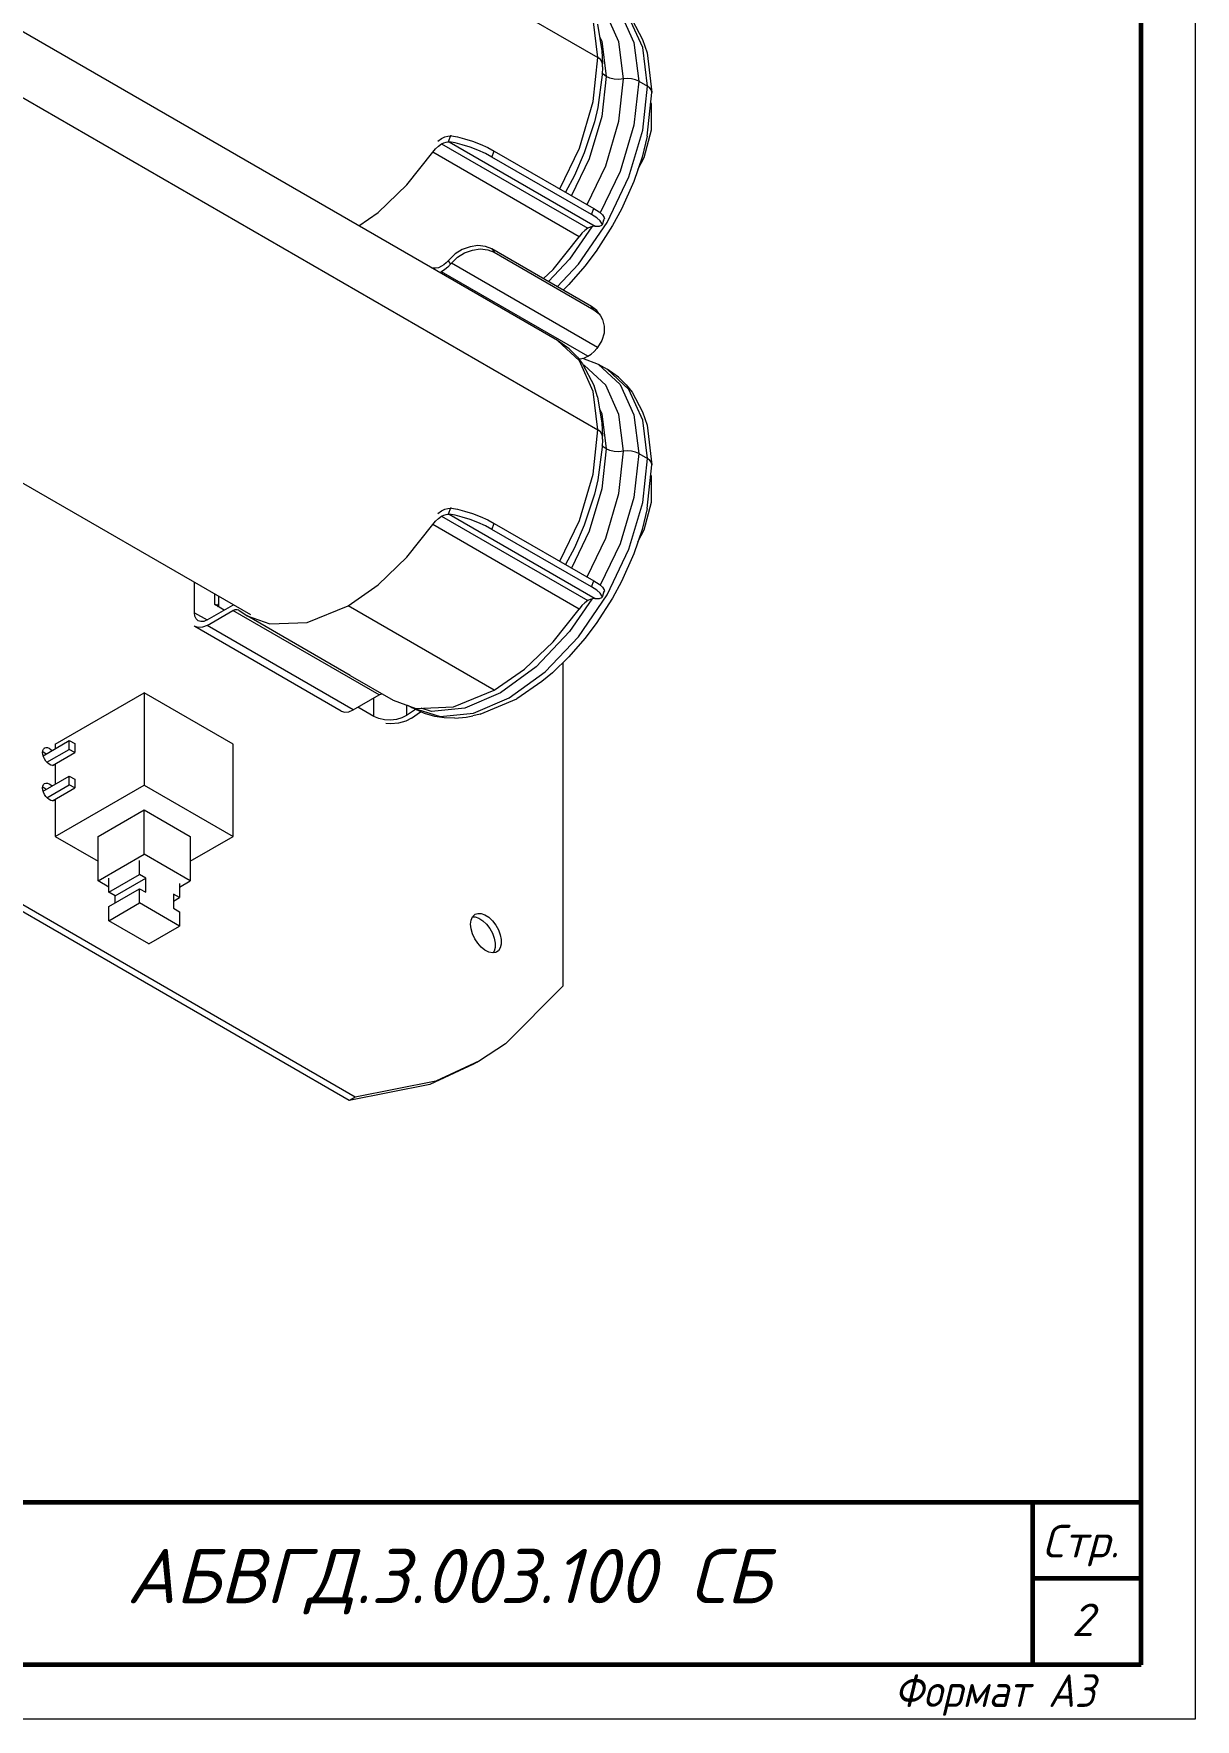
# Model space of a CAD drawing. Header units: millimetres. Extents: x -1 to 4028, y -898 to 1238.
# Drawn here: x 3226.6 to 3333.6, y 933.2 to 1088.5 of the extents above; entities that cross this region are included whole.
import ezdxf

# ---------------------------------------------------------------- set-up
doc = ezdxf.new("R2010")
doc.units = ezdxf.units.MM
for name, color, linetype, lineweight in [('Основная (0.6)', 250, 'Continuous', 60), ('Текст', 240, 'Continuous', 30), ('Тонкая (0.2)', 250, 'Continuous', 20)]:
    doc.layers.add(name, color=color, linetype=linetype, lineweight=lineweight)
doc.styles.add('3мм', font='isocpeui.ttf', dxfattribs={"height": 3})
doc.styles.add('5мм', font='isocpeui.ttf', dxfattribs={"height": 5})

msp = doc.modelspace()

# ---------------------------------------------------------------- linework, layer by layer
at = {"layer": 'Основная (0.6)'}
for q in [(3328.622, 1225.22), (2933.622, 938.22)]:
    msp.add_line((3328.622, 938.22), q, dxfattribs=at)
at = {"layer": 'Основная (0.6)', "linetype": 'Continuous'}
for p, q in [((3143.622, 953.22), (3328.622, 953.22)), ((3318.622, 953.22), (3318.622, 938.22)), ((3318.622, 946.22), (3328.622, 946.22))]:
    msp.add_line(p, q, dxfattribs=at)
at = {"layer": 'Тонкая (0.2)'}
for p, q in [((3333.622, 1230.22), (3333.622, 933.22)), ((3333.622, 933.22), (2913.622, 933.22))]:
    msp.add_line(p, q, dxfattribs=at)
at = {"layer": 'Тонкая (0.2)', "color": 18, "true_color": 0x000000}
for p, q in [((3193.224, 1135.55), (3278.605, 1086.255)), ((3274.877, 1060.202), (3189.496, 1109.497)), ((3193.224, 1101.257), (3278.605, 1051.962)), ((3278.605, 1086.255), (3278.172, 1089.809)), ((3280.538, 1087.696), (3279.32, 1090.39)), ((3280.652, 1090.453), (3281.924, 1087.642)), ((3282.735, 1087.174), (3281.463, 1089.985)), ((3278.568, 1089.323), (3278.972, 1086.88)), ((3281.751, 1089.723), (3282.717, 1087.931)), ((3278.753, 1088.203), (3278.955, 1087.756)), ((3278.955, 1087.756), (3279.35, 1084.519)), ((3278.972, 1086.88), (3279.015, 1085.684)), ((3280.954, 1084.29), (3280.538, 1087.696)), ((3281.924, 1087.642), (3282.358, 1084.089)), ((3282.717, 1087.931), (3283.131, 1086.688)), ((3283.168, 1083.621), (3282.735, 1087.174)), ((3283.131, 1086.688), (3283.578, 1083.049)), ((3278.172, 1082.201), (3278.605, 1086.255)), ((3278.834, 1086.081), (3278.605, 1086.255)), ((3278.974, 1085.878), (3278.834, 1086.081)), ((3279.015, 1085.684), (3278.974, 1085.878)), ((3279.013, 1085.41), (3278.986, 1084.662)), ((3279.013, 1085.41), (3279.015, 1085.684)), ((3278.986, 1084.662), (3278.587, 1081.664)), ((3279.35, 1084.519), (3278.955, 1080.825)), ((3279.088, 1084.718), (3278.993, 1084.856)), ((3279.35, 1084.519), (3279.088, 1084.718)), ((3279.695, 1084.368), (3279.35, 1084.519)), ((3280.097, 1084.275), (3279.695, 1084.368)), ((3280.527, 1084.249), (3280.097, 1084.275)), ((3280.954, 1084.29), (3280.527, 1084.249)), ((3280.538, 1080.403), (3280.954, 1084.29)), ((3281.328, 1084.325), (3280.954, 1084.29)), ((3281.704, 1084.302), (3281.328, 1084.325)), ((3282.056, 1084.221), (3281.704, 1084.302)), ((3282.358, 1084.089), (3281.924, 1080.035)), ((3282.358, 1084.089), (3282.056, 1084.221)), ((3282.358, 1084.089), (3283.168, 1083.621)), ((3282.735, 1079.566), (3283.168, 1083.621)), ((3283.391, 1083.453), (3283.168, 1083.621)), ((3276.9, 1077.922), (3278.172, 1082.201)), ((3283.15, 1079.03), (3283.578, 1083.049)), ((3283.531, 1083.258), (3283.391, 1083.453)), ((3283.525, 1081.995), (3283.481, 1082.132)), ((3283.578, 1083.049), (3283.531, 1083.258)), ((3278.955, 1080.825), (3277.796, 1076.927)), ((3278.587, 1081.664), (3278.281, 1080.356)), ((3283.525, 1079.595), (3283.525, 1081.995)), ((3264.211, 1078.813), (3264.496, 1078.951)), ((3264.496, 1078.951), (3264.774, 1079.033)), ((3264.774, 1079.033), (3265.038, 1079.057)), ((3265.038, 1079.057), (3264.822, 1078.501)), ((3265.11, 1079.052), (3265.038, 1079.057)), ((3265.11, 1079.052), (3265.67, 1078.958)), ((3265.67, 1078.958), (3266.329, 1078.79)), ((3278.281, 1080.356), (3277.348, 1077.492)), ((3279.32, 1076.302), (3280.538, 1080.403)), ((3281.924, 1080.035), (3280.652, 1075.756)), ((3281.463, 1075.288), (3282.735, 1079.566)), ((3283.15, 1079.03), (3282.671, 1077.099)), ((3282.855, 1077.055), (3283.525, 1079.595)), ((3261, 1074.531), (3263.401, 1077.54)), ((3263.401, 1077.54), (3263.65, 1077.852)), ((3276.871, 1069.762), (3263.401, 1077.54)), ((3263.65, 1077.852), (3263.924, 1078.114)), ((3263.844, 1078.556), (3264.211, 1078.813)), ((3263.924, 1078.114), (3264.211, 1078.315)), ((3264.211, 1078.315), (3264.421, 1078.417)), ((3264.211, 1078.315), (3277.681, 1070.538)), ((3264.421, 1078.417), (3264.626, 1078.48)), ((3264.626, 1078.48), (3264.822, 1078.501)), ((3264.822, 1078.501), (3264.895, 1078.497)), ((3265.455, 1078.403), (3264.895, 1078.497)), ((3264.895, 1078.497), (3278.362, 1070.722)), ((3266.113, 1078.234), (3265.455, 1078.403)), ((3266.828, 1078.003), (3266.113, 1078.234)), ((3266.329, 1078.79), (3267.043, 1078.558)), ((3267.552, 1077.723), (3266.828, 1078.003)), ((3267.043, 1078.558), (3267.768, 1078.278)), ((3268.239, 1077.413), (3267.552, 1077.723)), ((3267.768, 1078.278), (3268.455, 1077.968)), ((3268.845, 1077.093), (3268.239, 1077.413)), ((3268.455, 1077.968), (3269.06, 1077.648)), ((3268.845, 1077.093), (3269.06, 1077.648)), ((3269.06, 1077.648), (3278.22, 1072.36)), ((3275.095, 1074.164), (3276.9, 1077.922)), ((3277.348, 1077.492), (3276.446, 1075.414)), ((3278.005, 1071.805), (3268.845, 1077.093)), ((3277.796, 1076.927), (3276.171, 1073.543)), ((3277.599, 1072.719), (3279.32, 1076.302)), ((3282.671, 1077.099), (3281.911, 1074.858)), ((3282.279, 1075.942), (3282.855, 1077.055)), ((3258.357, 1072.002), (3261, 1074.531)), ((3276.446, 1075.414), (3275.624, 1073.859)), ((3280.652, 1075.756), (3278.825, 1071.95)), ((3279.44, 1071.076), (3281.463, 1075.288)), ((3281.911, 1074.858), (3280.776, 1072.305)), ((3256.587, 1070.762), (3258.357, 1072.002)), ((3278.005, 1071.805), (3278.22, 1072.36)), ((3278.489, 1071.495), (3278.005, 1071.805)), ((3278.22, 1072.36), (3278.704, 1072.051)), ((3278.82, 1071.217), (3278.489, 1071.495)), ((3278.704, 1072.051), (3279.036, 1071.773)), ((3278.978, 1070.988), (3278.82, 1071.217)), ((3279.125, 1071.243), (3278.98, 1070.869)), ((3279.036, 1071.773), (3279.193, 1071.544)), ((3279.125, 1071.243), (3279.195, 1071.424)), ((3279.193, 1071.544), (3279.195, 1071.424)), ((3280.776, 1072.305), (3279.953, 1070.78)), ((3274.47, 1066.754), (3276.871, 1069.762)), ((3278.044, 1070.687), (3275.994, 1067.687)), ((3276.804, 1067.219), (3279.44, 1071.076)), ((3277.12, 1070.075), (3276.871, 1069.762)), ((3277.394, 1070.337), (3277.12, 1070.075)), ((3277.681, 1070.538), (3277.394, 1070.337)), ((3277.892, 1070.64), (3277.681, 1070.538)), ((3278.097, 1070.703), (3277.892, 1070.64)), ((3278.292, 1070.724), (3278.097, 1070.703)), ((3278.362, 1070.722), (3278.292, 1070.724)), ((3278.362, 1070.722), (3278.741, 1070.732)), ((3279.953, 1070.78), (3278.443, 1068.425)), ((3278.741, 1070.732), (3278.951, 1070.823)), ((3278.951, 1070.823), (3278.98, 1070.869)), ((3278.98, 1070.869), (3278.978, 1070.988)), ((3265.455, 1068.172), (3264.895, 1067.641)), ((3266.113, 1068.582), (3265.455, 1068.172)), ((3265.67, 1067.865), (3266.329, 1068.276)), ((3266.828, 1068.845), (3266.113, 1068.582)), ((3266.329, 1068.276), (3267.043, 1068.538)), ((3267.552, 1068.943), (3266.828, 1068.845)), ((3267.043, 1068.538), (3267.768, 1068.637)), ((3268.239, 1068.87), (3267.552, 1068.943)), ((3267.768, 1068.637), (3268.455, 1068.564)), ((3268.845, 1068.631), (3268.239, 1068.87)), ((3268.455, 1068.564), (3269.06, 1068.325)), ((3278.005, 1063.343), (3268.845, 1068.631)), ((3268.845, 1068.631), (3269.06, 1068.325)), ((3269.06, 1068.325), (3278.22, 1063.036)), ((3278.443, 1068.425), (3277.401, 1067.046)), ((3263.401, 1066.876), (3263.301, 1066.886)), ((3263.65, 1066.852), (3263.401, 1066.876)), ((3263.924, 1066.906), (3263.65, 1066.852)), ((3264.211, 1067.036), (3263.924, 1066.906)), ((3264.211, 1066.538), (3264.039, 1066.46)), ((3264.421, 1067.176), (3264.211, 1067.036)), ((3264.496, 1066.729), (3264.211, 1066.538)), ((3277.681, 1058.761), (3264.211, 1066.538)), ((3264.626, 1067.351), (3264.421, 1067.176)), ((3264.774, 1066.968), (3264.496, 1066.729)), ((3264.822, 1067.555), (3264.626, 1067.351)), ((3265.038, 1067.248), (3264.774, 1066.968)), ((3264.895, 1067.641), (3264.822, 1067.555)), ((3264.822, 1067.555), (3265.038, 1067.248)), ((3265.038, 1067.248), (3265.11, 1067.334)), ((3265.11, 1067.334), (3265.67, 1067.865)), ((3278.578, 1059.559), (3265.11, 1067.334)), ((3273.577, 1065.899), (3274.47, 1066.754)), ((3275.994, 1067.687), (3274.045, 1065.629)), ((3274.855, 1065.161), (3276.804, 1067.219)), ((3277.401, 1067.046), (3275.934, 1065.365)), ((3275.934, 1065.365), (3275.399, 1064.847)), ((3278.489, 1062.953), (3278.005, 1063.343)), ((3278.22, 1063.036), (3278.005, 1063.343)), ((3278.22, 1063.036), (3278.704, 1062.646)), ((3278.632, 1062.773), (3278.489, 1062.953)), ((3278.713, 1062.659), (3278.632, 1062.773)), ((3278.704, 1062.646), (3278.847, 1062.467)), ((3278.713, 1062.659), (3278.847, 1062.467)), ((3278.847, 1062.467), (3279.036, 1062.131)), ((3279.036, 1062.131), (3279.193, 1061.524)), ((3201.298, 1061.114), (3246.591, 1034.964)), ((3279.166, 1060.864), (3278.956, 1060.194)), ((3279.193, 1061.524), (3279.166, 1060.864)), ((3276.9, 1058.326), (3274.877, 1060.202)), ((3275.961, 1059.43), (3274.877, 1060.202)), ((3276.714, 1058.674), (3275.961, 1059.43)), ((3277.304, 1058.59), (3277.681, 1058.761)), ((3277.681, 1058.761), (3277.966, 1058.952)), ((3277.966, 1058.952), (3278.244, 1059.191)), ((3278.244, 1059.191), (3278.508, 1059.471)), ((3278.578, 1059.559), (3278.508, 1059.471)), ((3278.956, 1060.194), (3278.578, 1059.559)), ((3276.714, 1058.674), (3277.188, 1058.065)), ((3276.826, 1058.53), (3276.943, 1058.518)), ((3278.172, 1055.516), (3276.9, 1058.326)), ((3276.943, 1058.518), (3277.304, 1058.59)), ((3277.188, 1058.065), (3278.247, 1056.035)), ((3277.189, 1058.567), (3278.63, 1058.036)), ((3277.381, 1057.895), (3277.257, 1057.933)), ((3279.32, 1056.097), (3277.381, 1057.895)), ((3278.63, 1058.036), (3280.652, 1056.16)), ((3278.63, 1058.036), (3279.44, 1057.568)), ((3281.463, 1055.692), (3279.44, 1057.568)), ((3280.504, 1056.813), (3279.44, 1057.568)), ((3278.568, 1055.03), (3278.247, 1056.035)), ((3280.538, 1053.403), (3279.32, 1056.097)), ((3281.218, 1056.107), (3280.504, 1056.813)), ((3280.652, 1056.16), (3281.924, 1053.349)), ((3281.218, 1056.107), (3281.751, 1055.43)), ((3282.735, 1052.881), (3281.463, 1055.692)), ((3278.605, 1051.962), (3278.172, 1055.516)), ((3278.568, 1055.03), (3278.972, 1052.587)), ((3281.751, 1055.43), (3282.717, 1053.638)), ((3278.753, 1053.91), (3278.955, 1053.464)), ((3278.955, 1053.464), (3279.35, 1050.226)), ((3278.972, 1052.587), (3279.015, 1051.391)), ((3280.954, 1049.997), (3280.538, 1053.403)), ((3281.924, 1053.349), (3282.358, 1049.796)), ((3282.717, 1053.638), (3283.131, 1052.396)), ((3283.168, 1049.328), (3282.735, 1052.881)), ((3278.172, 1047.908), (3278.605, 1051.962)), ((3278.834, 1051.788), (3278.605, 1051.962)), ((3278.974, 1051.585), (3278.834, 1051.788)), ((3279.015, 1051.391), (3278.974, 1051.585)), ((3279.013, 1051.117), (3278.986, 1050.369)), ((3279.013, 1051.117), (3279.015, 1051.391)), ((3283.131, 1052.396), (3283.578, 1048.756)), ((3278.986, 1050.369), (3278.587, 1047.371)), ((3279.35, 1050.226), (3278.955, 1046.532)), ((3279.088, 1050.425), (3278.993, 1050.564)), ((3279.35, 1050.226), (3279.088, 1050.425)), ((3279.695, 1050.075), (3279.35, 1050.226)), ((3280.097, 1049.983), (3279.695, 1050.075)), ((3280.527, 1049.956), (3280.097, 1049.983)), ((3280.954, 1049.997), (3280.527, 1049.956)), ((3280.538, 1046.111), (3280.954, 1049.997)), ((3281.328, 1050.032), (3280.954, 1049.997)), ((3281.704, 1050.009), (3281.328, 1050.032)), ((3282.056, 1049.928), (3281.704, 1050.009)), ((3282.358, 1049.796), (3281.924, 1045.742)), ((3282.358, 1049.796), (3282.056, 1049.928)), ((3282.358, 1049.796), (3283.168, 1049.328)), ((3276.9, 1043.629), (3278.172, 1047.908)), ((3282.735, 1045.274), (3283.168, 1049.328)), ((3283.15, 1044.737), (3283.578, 1048.756)), ((3283.391, 1049.16), (3283.168, 1049.328)), ((3283.531, 1048.966), (3283.391, 1049.16)), ((3283.578, 1048.756), (3283.531, 1048.966)), ((3278.955, 1046.532), (3277.796, 1042.634)), ((3278.587, 1047.371), (3278.281, 1046.063)), ((3283.525, 1047.702), (3283.481, 1047.84)), ((3283.525, 1045.302), (3283.525, 1047.702)), ((3264.774, 1044.74), (3265.038, 1044.764)), ((3265.038, 1044.764), (3264.822, 1044.208)), ((3265.11, 1044.759), (3265.038, 1044.764)), ((3265.11, 1044.759), (3265.67, 1044.665)), ((3278.281, 1046.063), (3277.348, 1043.2)), ((3279.32, 1042.009), (3280.538, 1046.111)), ((3281.924, 1045.742), (3280.652, 1041.463)), ((3281.463, 1040.995), (3282.735, 1045.274)), ((3282.855, 1042.763), (3283.525, 1045.302)), ((3261, 1040.238), (3263.401, 1043.247)), ((3263.401, 1043.247), (3263.65, 1043.559)), ((3276.871, 1035.47), (3263.401, 1043.247)), ((3263.65, 1043.559), (3263.924, 1043.821)), ((3263.844, 1044.263), (3264.211, 1044.52)), ((3263.924, 1043.821), (3264.211, 1044.022)), ((3264.211, 1044.52), (3264.496, 1044.658)), ((3264.211, 1044.022), (3264.421, 1044.125)), ((3264.211, 1044.022), (3277.681, 1036.245)), ((3264.421, 1044.125), (3264.626, 1044.187)), ((3264.496, 1044.658), (3264.774, 1044.74)), ((3264.626, 1044.187), (3264.822, 1044.208)), ((3264.822, 1044.208), (3264.895, 1044.204)), ((3265.455, 1044.11), (3264.895, 1044.204)), ((3264.895, 1044.204), (3278.362, 1036.429)), ((3266.113, 1043.942), (3265.455, 1044.11)), ((3265.67, 1044.665), (3266.329, 1044.497)), ((3266.828, 1043.71), (3266.113, 1043.942)), ((3266.329, 1044.497), (3267.043, 1044.265)), ((3267.552, 1043.43), (3266.828, 1043.71)), ((3267.043, 1044.265), (3267.768, 1043.985)), ((3268.239, 1043.12), (3267.552, 1043.43)), ((3267.768, 1043.985), (3268.455, 1043.676)), ((3268.455, 1043.676), (3269.06, 1043.356)), ((3268.845, 1042.8), (3269.06, 1043.356)), ((3269.06, 1043.356), (3278.22, 1038.067)), ((3275.095, 1039.871), (3276.9, 1043.629)), ((3283.15, 1044.737), (3282.671, 1042.806)), ((3268.845, 1042.8), (3268.239, 1043.12)), ((3278.005, 1037.512), (3268.845, 1042.8)), ((3277.796, 1042.634), (3276.171, 1039.25)), ((3277.348, 1043.2), (3276.446, 1041.121)), ((3277.599, 1038.426), (3279.32, 1042.009)), ((3282.671, 1042.806), (3281.911, 1040.565)), ((3282.279, 1041.649), (3282.855, 1042.763)), ((3258.357, 1037.709), (3261, 1040.238)), ((3276.446, 1041.121), (3275.624, 1039.566)), ((3280.652, 1041.463), (3278.825, 1037.657)), ((3279.44, 1036.783), (3281.463, 1040.995)), ((3281.911, 1040.565), (3280.776, 1038.012)), ((3241.449, 1035.129), (3241.449, 1037.933)), ((3255.591, 1035.773), (3258.357, 1037.709)), ((3278.005, 1037.512), (3278.22, 1038.067)), ((3278.489, 1037.203), (3278.005, 1037.512)), ((3278.22, 1038.067), (3278.704, 1037.758)), ((3278.82, 1036.924), (3278.489, 1037.203)), ((3278.704, 1037.758), (3279.036, 1037.48)), ((3279.036, 1037.48), (3279.193, 1037.251)), ((3279.125, 1036.95), (3279.195, 1037.131)), ((3279.193, 1037.251), (3279.195, 1037.131)), ((3280.776, 1038.012), (3279.953, 1036.487)), ((3242.599, 1034.465), (3244.981, 1035.841)), ((3243.308, 1035.881), (3243.308, 1035.891)), ((3243.308, 1035.891), (3243.317, 1035.886)), ((3244.179, 1035.378), (3243.308, 1035.881)), ((3243.317, 1035.886), (3243.317, 1036.854)), ((3243.317, 1035.886), (3243.376, 1035.841)), ((3243.653, 1035.682), (3243.507, 1035.906)), ((3243.674, 1035.669), (3243.674, 1036.648)), ((3244.981, 1035.841), (3245.035, 1035.863)), ((3251.827, 1034.234), (3255.591, 1035.773)), ((3269.062, 1027.996), (3255.591, 1035.773)), ((3274.47, 1032.461), (3276.871, 1035.47)), ((3278.044, 1036.394), (3275.994, 1033.394)), ((3276.804, 1032.926), (3279.44, 1036.783)), ((3277.12, 1035.782), (3276.871, 1035.47)), ((3277.394, 1036.044), (3277.12, 1035.782)), ((3277.681, 1036.245), (3277.394, 1036.044)), ((3277.892, 1036.347), (3277.681, 1036.245)), ((3278.097, 1036.41), (3277.892, 1036.347)), ((3278.292, 1036.431), (3278.097, 1036.41)), ((3278.362, 1036.429), (3278.292, 1036.431)), ((3278.362, 1036.429), (3278.741, 1036.439)), ((3279.953, 1036.487), (3278.443, 1034.133)), ((3278.741, 1036.439), (3278.951, 1036.53)), ((3278.978, 1036.695), (3278.82, 1036.924)), ((3278.951, 1036.53), (3278.98, 1036.576)), ((3278.98, 1036.576), (3278.978, 1036.695)), ((3279.125, 1036.95), (3278.98, 1036.576)), ((3241.481, 1033.857), (3241.42, 1033.913)), ((3241.488, 1034.808), (3241.449, 1035.129)), ((3241.449, 1035.129), (3242.599, 1034.465)), ((3241.603, 1034.554), (3241.488, 1034.808)), ((3241.786, 1034.385), (3241.603, 1034.554)), ((3242.024, 1034.311), (3241.786, 1034.385)), ((3242.301, 1034.339), (3242.024, 1034.311)), ((3242.599, 1033.968), (3242.19, 1033.794)), ((3242.599, 1034.465), (3242.301, 1034.339)), ((3242.599, 1033.968), (3244.981, 1035.343)), ((3256.069, 1026.19), (3242.599, 1033.968)), ((3244.981, 1035.343), (3245.186, 1035.427)), ((3258.451, 1027.566), (3244.981, 1035.343)), ((3245.186, 1035.427), (3245.375, 1035.435)), ((3245.375, 1035.435), (3245.489, 1035.393)), ((3245.489, 1035.393), (3245.53, 1035.365)), ((3245.53, 1035.365), (3246.29, 1034.849)), ((3246.29, 1034.849), (3248.377, 1034.095)), ((3255.798, 1029.36), (3246.29, 1034.849)), ((3248.377, 1034.095), (3251.827, 1034.234)), ((3278.443, 1034.133), (3277.401, 1032.753)), ((3241.808, 1033.756), (3241.481, 1033.857)), ((3254.951, 1026.08), (3241.481, 1033.857)), ((3242.19, 1033.794), (3241.808, 1033.756)), ((3271.828, 1029.932), (3274.47, 1032.461)), ((3275.994, 1033.394), (3272.924, 1030.153)), ((3273.735, 1029.685), (3276.804, 1032.926)), ((3277.401, 1032.753), (3275.934, 1031.072)), ((3275.934, 1031.072), (3274.407, 1029.594)), ((3255.798, 1029.36), (3259.76, 1027.072)), ((3269.062, 1027.996), (3271.828, 1029.932)), ((3272.924, 1030.153), (3269.63, 1027.751)), ((3270.44, 1027.282), (3273.735, 1029.685)), ((3274.407, 1029.594), (3273.441, 1028.784)), ((3275.359, 1030.515), (3275.357, 1000.742)), ((3228.615, 1023.016), (3236.818, 1027.752)), ((3236.818, 1027.752), (3236.818, 1019.26)), ((3245.02, 1023.016), (3236.818, 1027.752)), ((3265.297, 1026.457), (3269.062, 1027.996)), ((3269.63, 1027.751), (3266.335, 1026.349)), ((3273.441, 1028.784), (3271.14, 1027.213)), ((3255.66, 1026.016), (3256.069, 1026.19)), ((3256.069, 1026.19), (3258.451, 1027.566)), ((3257.978, 1025.586), (3256.5, 1026.439)), ((3257.978, 1025.586), (3257.978, 1027.293)), ((3258.451, 1027.566), (3258.657, 1027.65)), ((3258.657, 1027.65), (3258.753, 1027.654)), ((3259.76, 1027.072), (3261.847, 1026.317)), ((3260.972, 1026.634), (3260.972, 1025.661)), ((3261.796, 1026.228), (3260.972, 1025.661)), ((3261.44, 1026.391), (3261.1, 1026.588)), ((3261.44, 1026.391), (3264.077, 1025.577)), ((3262.626, 1025.847), (3261.44, 1026.391)), ((3261.847, 1026.317), (3265.297, 1026.457)), ((3263.266, 1026.045), (3262.322, 1026.337)), ((3266.335, 1026.349), (3263.266, 1026.045)), ((3267.146, 1025.881), (3270.44, 1027.282)), ((3267.765, 1025.781), (3271.14, 1027.213)), ((3254.951, 1026.08), (3255.279, 1025.979)), ((3255.279, 1025.979), (3255.66, 1026.016)), ((3258.425, 1025.391), (3257.978, 1025.586)), ((3258.947, 1025.274), (3258.425, 1025.391)), ((3259.504, 1025.243), (3258.947, 1025.274)), ((3259.53, 1024.892), (3259.08, 1024.916)), ((3260.054, 1025.302), (3259.504, 1025.243)), ((3260.246, 1024.968), (3259.53, 1024.892)), ((3260.556, 1025.445), (3260.054, 1025.302)), ((3260.899, 1025.153), (3260.246, 1024.968)), ((3260.972, 1025.661), (3260.556, 1025.445)), ((3261.439, 1025.435), (3260.899, 1025.153)), ((3261.439, 1025.435), (3262.273, 1026.009)), ((3263.595, 1025.582), (3262.626, 1025.847)), ((3264.447, 1025.458), (3263.595, 1025.582)), ((3264.077, 1025.577), (3267.146, 1025.881)), ((3265.432, 1025.429), (3264.447, 1025.458)), ((3265.432, 1025.429), (3266.482, 1025.518)), ((3266.482, 1025.518), (3267.095, 1025.623)), ((3267.765, 1025.781), (3267.095, 1025.623)), ((3227.505, 1021.967), (3229.916, 1023.359)), ((3229.916, 1023.359), (3230.411, 1023.073)), ((3229.916, 1022.543), (3229.916, 1023.359)), ((3230.411, 1023.073), (3230.411, 1022.257)), ((3227.455, 1022.265), (3227.475, 1022.436)), ((3227.475, 1022.071), (3227.455, 1022.265)), ((3227.465, 1022.347), (3227.498, 1022.335)), ((3227.475, 1022.436), (3227.534, 1022.573)), ((3227.534, 1021.865), (3227.475, 1022.071)), ((3227.498, 1022.335), (3227.658, 1022.231)), ((3227.534, 1022.573), (3227.628, 1022.668)), ((3227.628, 1021.662), (3227.534, 1021.865)), ((3227.628, 1022.668), (3227.642, 1022.677)), ((3227.75, 1021.474), (3227.628, 1021.662)), ((3227.642, 1022.677), (3227.75, 1022.715)), ((3227.658, 1022.231), (3227.772, 1022.122)), ((3227.75, 1022.715), (3227.895, 1022.71)), ((3227.895, 1021.312), (3227.75, 1021.474)), ((3227.857, 1021.354), (3229.916, 1022.543)), ((3227.895, 1022.71), (3228.051, 1022.654)), ((3228.051, 1022.654), (3228.211, 1022.55)), ((3228.211, 1022.55), (3228.326, 1022.441)), ((3228.367, 1021.077), (3230.411, 1022.257)), ((3228.615, 1023.016), (3228.615, 1022.608)), ((3230.411, 1022.257), (3229.916, 1022.543)), ((3245.02, 1014.525), (3245.02, 1023.016)), ((3227.505, 1018.701), (3229.916, 1020.093)), ((3228.051, 1021.187), (3227.895, 1021.312)), ((3228.211, 1021.107), (3228.051, 1021.187)), ((3228.362, 1021.076), (3228.211, 1021.107)), ((3228.497, 1021.097), (3228.362, 1021.076)), ((3228.542, 1021.118), (3228.497, 1021.097)), ((3228.606, 1021.168), (3228.542, 1021.118)), ((3228.615, 1021.182), (3228.606, 1021.168)), ((3228.615, 1021.22), (3228.615, 1019.342)), ((3229.916, 1020.093), (3230.411, 1019.807)), ((3229.916, 1019.277), (3229.916, 1020.093)), ((3227.455, 1018.999), (3227.475, 1019.17)), ((3227.475, 1018.805), (3227.455, 1018.999)), ((3227.465, 1019.081), (3227.498, 1019.069)), ((3227.475, 1019.17), (3227.534, 1019.307)), ((3227.534, 1018.599), (3227.475, 1018.805)), ((3227.498, 1019.069), (3227.658, 1018.965)), ((3227.534, 1019.307), (3227.628, 1019.402)), ((3227.628, 1018.396), (3227.534, 1018.599)), ((3227.628, 1019.402), (3227.642, 1019.411)), ((3227.75, 1018.208), (3227.628, 1018.396)), ((3227.642, 1019.411), (3227.75, 1019.449)), ((3227.658, 1018.965), (3227.772, 1018.856)), ((3227.75, 1019.449), (3227.895, 1019.444)), ((3227.857, 1018.088), (3229.916, 1019.277)), ((3227.895, 1019.444), (3228.051, 1019.388)), ((3228.051, 1019.388), (3228.211, 1019.284)), ((3228.211, 1019.284), (3228.326, 1019.175)), ((3228.367, 1017.811), (3230.411, 1018.991)), ((3228.615, 1014.525), (3236.818, 1019.26)), ((3230.411, 1018.991), (3229.916, 1019.277)), ((3230.411, 1019.807), (3230.411, 1018.991)), ((3236.818, 1019.26), (3245.02, 1014.525)), ((3227.895, 1018.046), (3227.75, 1018.208)), ((3228.051, 1017.921), (3227.895, 1018.046)), ((3228.211, 1017.841), (3228.051, 1017.921)), ((3228.362, 1017.81), (3228.211, 1017.841)), ((3228.497, 1017.831), (3228.362, 1017.81)), ((3228.542, 1017.852), (3228.497, 1017.831)), ((3228.606, 1017.902), (3228.542, 1017.852)), ((3228.615, 1017.916), (3228.606, 1017.902)), ((3228.615, 1017.954), (3228.615, 1014.525)), ((3232.575, 1014.525), (3236.818, 1016.974)), ((3236.818, 1016.974), (3241.06, 1014.525)), ((3236.818, 1012.892), (3236.818, 1016.974)), ((3228.615, 1014.525), (3232.575, 1012.239)), ((3232.575, 1010.442), (3232.575, 1014.525)), ((3241.06, 1014.525), (3241.06, 1010.442)), ((3241.06, 1012.239), (3245.02, 1014.525)), ((3232.575, 1010.442), (3236.818, 1012.892)), ((3236.393, 1011.014), (3236.393, 1012.32)), ((3241.06, 1010.442), (3236.818, 1012.892)), ((3255.707, 990.21), (3219.77, 1010.958)), ((3256.26, 990.529), (3220.349, 1011.263)), ((3233.565, 1009.381), (3236.393, 1011.014)), ((3233.565, 1009.381), (3233.565, 1010.687)), ((3234.131, 1009.054), (3236.959, 1010.687)), ((3236.959, 1010.687), (3236.393, 1011.014)), ((3236.959, 1009.381), (3236.959, 1010.687)), ((3233.565, 1009.871), (3232.575, 1010.442)), ((3233.565, 1008.074), (3236.393, 1009.707)), ((3234.131, 1009.054), (3233.565, 1009.381)), ((3234.131, 1008.401), (3234.131, 1009.054)), ((3236.393, 1009.707), (3236.959, 1009.381)), ((3236.393, 1008.401), (3236.393, 1009.707)), ((3239.505, 1009.217), (3239.505, 1007.911)), ((3240.07, 1008.891), (3239.505, 1009.217)), ((3240.07, 1009.871), (3241.06, 1010.442)), ((3240.07, 1010.197), (3240.07, 1008.891)), ((3233.565, 1006.768), (3236.393, 1008.401)), ((3233.565, 1006.768), (3233.565, 1008.074)), ((3240.07, 1006.278), (3236.393, 1008.401)), ((3239.505, 1008.564), (3240.07, 1008.891)), ((3239.505, 1007.911), (3240.07, 1007.584)), ((3240.07, 1007.584), (3240.07, 1006.278)), ((3237.242, 1004.645), (3233.565, 1006.768)), ((3237.242, 1004.645), (3240.07, 1006.278)), ((3266.876, 1006.445), (3266.921, 1006.826)), ((3266.921, 1006.013), (3266.876, 1006.445)), ((3266.921, 1006.826), (3267.051, 1007.131)), ((3267.051, 1005.558), (3266.921, 1006.013)), ((3267.048, 1007.123), (3267.3, 1007.115)), ((3267.051, 1007.131), (3267.26, 1007.342)), ((3267.26, 1007.342), (3267.291, 1007.361)), ((3267.291, 1007.361), (3267.533, 1007.445)), ((3267.3, 1007.115), (3267.648, 1006.99)), ((3267.533, 1007.445), (3267.853, 1007.434)), ((3267.648, 1006.99), (3268.002, 1006.76)), ((3267.853, 1007.434), (3268.202, 1007.31)), ((3268.002, 1006.76), (3268.339, 1006.439)), ((3268.202, 1007.31), (3268.555, 1007.08)), ((3268.339, 1006.439), (3268.639, 1006.047)), ((3268.555, 1007.08), (3268.893, 1006.759)), ((3268.639, 1006.047), (3268.881, 1005.609)), ((3268.893, 1006.759), (3269.192, 1006.367)), ((3269.192, 1006.367), (3269.435, 1005.928)), ((3267.26, 1005.106), (3267.051, 1005.558)), ((3267.533, 1004.687), (3267.26, 1005.106)), ((3267.853, 1004.328), (3267.533, 1004.687)), ((3268.881, 1005.609), (3269.052, 1005.151)), ((3269.052, 1005.151), (3269.14, 1004.704)), ((3269.14, 1004.704), (3269.14, 1004.295)), ((3269.435, 1005.928), (3269.605, 1005.471)), ((3269.605, 1005.471), (3269.694, 1005.023)), ((3269.694, 1004.614), (3269.605, 1004.268)), ((3269.694, 1005.023), (3269.694, 1004.614)), ((3268.202, 1004.05), (3267.853, 1004.328)), ((3268.555, 1003.872), (3268.202, 1004.05)), ((3268.893, 1003.803), (3268.555, 1003.872)), ((3269.192, 1003.85), (3268.893, 1003.803)), ((3269.052, 1003.949), (3268.964, 1003.815)), ((3269.14, 1004.295), (3269.052, 1003.949)), ((3269.291, 1003.897), (3269.192, 1003.85)), ((3269.435, 1004.008), (3269.291, 1003.897)), ((3269.605, 1004.268), (3269.435, 1004.008)), ((3275.357, 1000.742), (3270.102, 995.44)), ((3270.102, 995.44), (3267.706, 993.86)), ((3267.152, 993.541), (3263.118, 991.682)), ((3267.706, 993.86), (3263.671, 992.001)), ((3267.488, 993.735), (3267.152, 993.541)), ((3267.488, 993.735), (3267.706, 993.86)), ((3263.671, 992.001), (3256.26, 990.529)), ((3263.118, 991.682), (3255.707, 990.21)), ((3256.26, 990.529), (3255.707, 990.21))]:
    msp.add_line(p, q, dxfattribs=at)

# ---------------------------------------------------------------- texts
at = {"layer": 'Текст', "style": '3мм'}
for s, p in [('Стр.', (3319.524, 948.126)), ('2', (3322.222, 940.881))]:
    msp.add_text(s, height=3, dxfattribs=at).set_placement(p)
at = {"layer": 'Текст', "style": '3мм', "width": 0.9}
msp.add_text('Формат А3', height=3, dxfattribs=at).set_placement((3305.903, 934.356))
at = {"layer": 'Текст', "linetype": 'Continuous', "insert": (3235.192, 948.912), "char_height": 5, "width": 62.39201, "attachment_point": 1, "style": '5мм'}
msp.add_mtext('АБВГД.3.003.100 СБ', dxfattribs=at)

doc.saveas('drawing.dxf')
